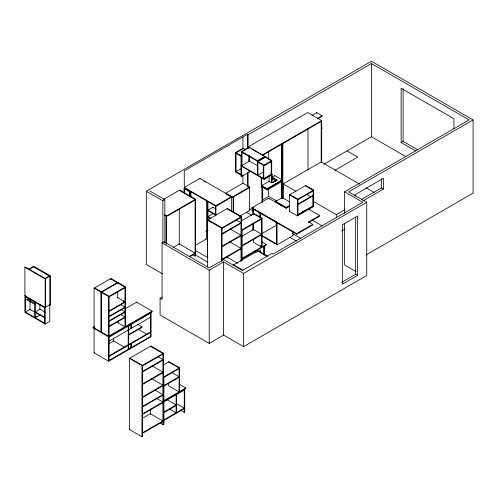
<?xml version="1.0" encoding="UTF-8"?>
<svg xmlns="http://www.w3.org/2000/svg" width="498" height="498" viewBox="0 0 498 498"><rect width="100%" height="100%" fill="white"/><g stroke="black" fill="none" stroke-linecap="round" stroke-linejoin="round"><path stroke-width="0.75" d="M184.154 192.788L184.154 188.12L184.652 188.406L184.652 193.853M184.739 193.485L184.739 188.935L185.237 188.649L189.788 191.276M189.85 196.075L189.85 191.406L190.348 191.693M189.943 196.486L189.943 191.935L184.739 188.935M179.243 190.336L195.091 199.486L195.091 200.059L166.606 216.506M215.41 215.852L215.41 205.973M308.617 222.482L308.629 221.915L319.691 215.528L319.691 216.126L308.629 222.513L308.629 221.915L312.794 224.318L312.794 224.922L296.69 234.216L251.901 208.357L251.901 207.753L268.578 198.123L286.089 208.232L289.363 206.34M261.662 241.767L266.193 244.381L241.63 258.599L241.63 260.722M162.311 273.707L146.3 264.463L146.3 191.244L371.458 61.248L473.1 119.931L473.1 193.149L366.086 254.932M344.628 213.399L344.628 191.817L469.135 119.931L371.458 63.539L248.104 134.753L247.438 134.367L184.272 170.839L184.279 193.193M33.111 266.617L49.781 276.241L49.781 321.366L45.156 324.036L24.9 312.339L24.9 267.214L25.23 267.021L45.486 278.718L45.486 307.222M28.822 269.094L33.777 266.237L50.441 275.861L50.441 304.938L49.781 305.318M29.314 269.381L33.609 266.903M241.038 175.053L235.554 171.891L235.554 152.519L243.024 148.205L245.39 149.568M243.522 148.491L236.04 152.805L236.046 172.177M241.536 151.454L249.006 147.14L265.434 156.627L257.964 160.941L241.536 151.454L241.536 165.268M249.504 147.427L242.028 151.741L242.028 165.423L241.536 165.137M163.344 199.517L179.734 190.049L195.59 199.2L195.59 255.835L195.091 256.121L192.452 254.596M184.279 188.001L215.908 206.259L231.514 197.252L231.514 196.679L199.885 178.421L184.279 187.429L215.908 205.686L215.908 215.379M146.3 191.244L162.883 200.819L164.863 199.673L164.863 242.968M312.258 115.281L316.803 112.66L322.088 115.71L322.088 116.283L317.543 118.904M45.909 274.006L46.569 273.626M317.543 118.331L322.088 115.71M44.994 278.432L49.283 275.954M24.9 267.214L45.156 278.911L50.441 275.861M242.028 165.423L249.006 161.396L249.006 156.073M249.504 161.694L248.838 161.302L249.504 161.109L249.504 155.787M321.671 162.304L321.671 120.597L262.06 155.015L260.068 153.863M282.372 198.291L282.372 143.86L282.042 143.667L281.544 143.953L281.544 198.385M262.552 155.301L321.179 121.456L321.179 161.95L359.568 184.117M241.026 168.722L236.04 171.598L241.038 174.481M264.942 156.341L257.472 160.655L257.429 174.935M257.429 161.302L265.353 156.727L271.709 160.4L271.709 174.039L263.784 178.614L263.784 165.548L266.262 164.116M25.23 295.526L24.9 295.719L45.156 307.415L49.781 304.745M265.851 157.013L257.92 161.589L257.92 175.221L263.498 172.003M25.728 295.812L25.398 296.005L25.398 312.626M164.794 215.46L166.114 216.219L195.59 199.2M241.038 155.687L240.995 176.224L241.493 176.51L249.504 171.885L249.504 170.428M271.709 160.4L271.217 160.686L271.217 174.325L270.719 174.039M264.114 165.734L264.114 165.162L271.547 160.873L271.547 161.445L264.114 165.734L257.92 162.161M269.356 162.329L270.595 161.613M225.756 193.747L225.756 193.149L242.893 183.252L249.504 187.061L249.504 210.592L239.594 216.313M216.057 209.011L212.939 207.212L207.934 210.106L215.41 214.42M215.908 205.686L231.514 196.679M225.756 193.149L232.361 196.959L249.504 187.061M240.995 165.461L264.114 178.807L272.126 174.182L272.126 182.38L271.379 182.81L269.069 181.477L269.069 176.136M226.416 194.127L232.361 197.563L249.504 187.665L249.006 187.379M240.995 166.027L264.114 179.38L272.126 174.754M44.994 306.936L44.664 307.129L44.664 323.75M276.073 181.185L272.051 178.869L272.051 177.095L274.691 175.57L282.279 179.952L282.279 180.519L267.09 189.29L261.724 186.196L262.315 185.854L262.315 187.055L267.302 189.931L281.569 181.695M473.1 119.931L348.588 191.817L366.752 202.3L366.752 275.525L243.566 346.645L223.583 335.11L209.216 343.408L160.088 315.041L160.088 298.265L162.068 299.404L162.068 242.962L164.054 241.823L209.216 267.893L223.583 259.601L242.408 270.47L271.97 253.407L273.122 254.073L362.793 202.3L344.628 191.817M213.63 213.337L207.934 216.624L211.052 218.423M269.063 181.384L261.724 185.623L267.09 188.723L282.279 179.952M36.734 316.311L34.754 317.456L34.754 301.981M39.871 315.072L35.252 317.743L35.252 302.267M261.226 177.711L261.226 187.111L262.315 187.055M207.473 267.015L207.473 220.029L227.449 208.494L241.493 216.605L241.493 260.51M272.051 177.668L277.019 180.531L277.019 179.965L272.474 182.585L272.126 182.38M272.773 182.579L276.664 180.332M94.583 327.566L94.091 327.852L94.091 288.193L110.93 278.469L125.465 286.86L125.465 326.52M268.603 187.983L267.302 188.73L267.302 189.931M269.897 187.236L271.192 186.482M272.493 185.735L273.788 184.988M275.083 184.241L278.98 181.994M280.274 181.241L281.569 180.494M283.132 198.646L283.132 183.911L321.179 161.95M173.279 247.357L179.243 243.92L195.091 253.071L189.134 256.514M117.702 282.378L100.857 292.102L100.857 331.761M205.836 231.607L207.865 230.443M118.2 282.665L101.355 292.388L101.355 332.048M323.862 164.24L371.458 136.757L405.882 156.627M262.614 199.885L268.665 196.393L276.39 200.856M282.428 188.449L283.773 187.671M251.901 208.357L253.899 207.199M207.473 220.029L221.517 228.134L241.493 216.605M222.015 228.451L241.001 217.489M195.627 245.184L206.365 238.984L206.365 200.588M94.091 288.193L108.62 296.584L125.465 286.86M109.118 296.87L124.967 287.713M241.455 220.788L254.055 213.518L262.116 218.168L262.116 246.753L261.624 247.039L253.563 242.383L253.563 239.295M289.469 206.122L286.25 207.983L275.842 201.97L275.842 201.366L282.279 197.65L289.438 201.783M221.99 233.686L240.976 222.724L236.295 220.023M289.469 194.867L305.735 185.474L313.665 190.049L313.665 206.521L297.399 215.908L289.469 211.333L289.469 194.867L297.399 199.443L313.665 190.049M221.99 234.284L240.976 223.322M334.955 170.229L357.757 157.063L347.019 150.869M189.794 256.7L195.091 253.644M293.49 197.189L293.988 196.903M309.264 188.082L309.756 187.796M280.144 205.593L281.482 204.815M262.116 218.168L241.623 230.001L241.623 258.58L242.121 258.294L242.121 229.715M242.121 230.288L261.624 219.027M297.891 199.729L313.167 190.908M275.842 201.366L286.25 207.38L289.469 205.518M109.118 310.901L124.967 301.751L117.204 297.269M453.946 128.833L453.946 118.754L401.133 88.264L401.133 142.515L403.119 141.37L417.822 149.861M109.118 311.474L124.967 302.323L122.987 301.178M222.015 246.193L241.001 235.23L230.3 229.055M222.015 246.79L241.001 235.828M241.455 236.506L253.563 229.516L261.624 234.172L242.121 245.427M297.231 204.448L312.507 195.627L313.005 195.913L313.005 206.135L297.729 214.955L297.729 204.734L313.005 195.913M289.469 211.333L289.967 211.046M109.118 316.242L124.967 307.092L120.342 304.421M109.118 316.815L124.967 307.664M130.85 324.584L109.118 337.127L93.095 327.883L93.095 327.279L94.433 326.507M125.222 308.735L136.601 302.161L152.127 311.126L152.127 311.729L108.62 336.847M94.583 328.17L94.091 328.456L94.091 352.864L108.62 361.249L151.087 336.735L151.087 312.327M109.118 320.818L124.967 311.667L121.002 309.376M109.118 321.391L124.967 312.24M261.637 233.811L276.172 225.42L276.172 221.573M242.121 246L261.624 234.739M302.547 211.6L303.873 210.835M221.99 259.277L240.976 248.315L229.609 241.754M221.697 260.087L240.976 248.919M109.118 326.159L124.967 317.002L120.342 314.338M109.118 326.732L124.967 317.575M117.702 322.038L117.204 322.324L124.967 326.806L124.967 287.141L110.438 278.756L110.438 279.328M117.702 322.611L118.2 322.324M160.088 298.265L162.105 297.101M162.068 242.962L209.216 270.184L223.583 261.892L243.566 273.427L366.752 202.3M152.127 311.126L108.62 336.243L93.095 327.279M233.164 265.129L258.095 250.737L267.345 256.072M150.589 313.186L131.348 324.298L130.85 324.011L130.85 328.574L109.118 341.124L108.62 340.837M259.446 250.693L260.504 250.083L260.504 252.293M130.85 328.001L131.348 328.288L150.589 317.182L150.091 316.896M261.948 236.083L277.081 244.823L292.93 235.666L292.93 231.856M251.901 207.753L296.69 233.618L312.794 224.318M109.068 343.639L113.675 340.981L125.035 347.542M94.091 352.864L94.583 352.578M361.666 199.337L381.424 187.933L383.404 189.078L383.404 178.303L355.086 194.656L355.086 196.193M128.702 334.5L142.005 326.819L142.005 327.391L128.702 335.073M313.441 201.416L336.343 214.638L345.021 209.627M362.986 200.862L383.404 189.078M130.85 343.278L150.091 332.166L150.589 332.452L131.348 343.564L130.85 343.278L130.85 347.847M150.589 336.449L109.118 360.396L108.62 360.11M341.684 230.935L345.021 229.005M129.903 358.099L142.459 365.345L142.459 436.466L141.961 436.752L129.412 429.506L129.412 358.386L150.377 346.284L150.377 346.882M163.923 401.195L163.923 424.103L163.425 424.389L163.4 353.175L162.908 353.462L162.908 424.576L163.4 424.296M129.412 358.386L141.961 365.632L162.927 353.53L150.352 346.216L150.85 345.929L163.4 353.175M142.459 365.949L162.927 354.128M142.434 371.433L162.908 359.618L158.283 356.948M142.434 372.037L162.908 360.216M163.257 365.009L169.034 361.673L179.597 367.773L179.597 391.571M142.459 383.939L162.927 372.124L152.357 366.018M142.459 384.543L162.927 372.722M163.425 377.111L179.597 367.773M163.923 377.397L179.106 368.632M142.434 397.024L162.908 385.209L151.678 378.723M341.703 282.304L355.647 274.255L357.626 275.4L357.626 216.001L342.356 224.822L342.356 284.215L357.626 275.4M142.434 397.628L162.908 385.807M163.923 385.52L179.106 376.756L171.835 372.56M163.923 386.093L179.106 377.328M142.434 406.43L162.908 394.609L154.978 390.034M142.434 407.028L162.908 395.213M163.425 400.909L185.785 388.004L185.785 388.602L163.425 401.513M142.434 413.882L162.908 402.06L156.297 398.251M163.923 401.793L184.248 390.059M142.434 414.479L162.908 402.664M142.422 418.308L150.346 413.732L162.896 420.978L142.428 432.799M129.412 429.506L129.903 429.22M163.898 412.051L176.13 404.986L166.905 399.664M163.898 412.649L176.13 405.584M176.13 412.805L176.622 412.518L176.622 394.453L176.13 394.74L176.13 412.805L169.544 409.001M163.923 419.882L184.248 408.148L176.304 403.561M163.923 420.455L184.248 408.721M142.428 433.397L162.896 421.576M180.276 410.047L184.248 412.344L184.739 412.058L184.739 389.175M26.88 299.833L27.209 298.981L26.811 299.815L34.829 304.446M401.133 142.515L415.842 151.006M321.671 120.597L307.72 112.542L248.104 146.96L250.102 148.111M366.304 188.001L374.39 192.67M262.72 154.822L263.05 155.015M251.428 148.877L258.736 153.098M264.612 156.534L264.444 156.627M265.353 157.3L271.547 160.873M271.217 161.252L271.547 161.445M305.243 185.76L313.167 190.336L313.167 206.807M242.028 152.313L264.114 165.162M235.554 152.519L241.536 155.974M236.04 153.378L241.038 156.26M249.006 160.823L257.591 165.79M306.475 194.332L310.783 196.822M272.051 177.095L277.019 179.965M283.132 183.911L295.93 191.3M313.005 206.135L297.729 214.955M249.006 171.598L249.504 171.885M308.461 209.042L319.691 215.528M312.097 220.016L322.2 225.849M268.659 198.77L269.15 199.057M233.151 196.529L233.649 196.816L233.649 212.104M255.256 209.913L256.563 210.666M257.864 211.42L259.172 212.173M264.22 215.086L260.317 212.833L260.317 217.489M265.521 215.839L266.822 216.593M268.123 217.34L269.424 218.093M270.725 218.846L276.583 222.226M203.919 181.322L205.269 182.1M249.436 208.743L253.47 211.071M292.338 233.512L300.375 238.156M356.064 271.64L344.628 265.036L344.628 223.415M249.006 210.305L249.504 210.592M292.438 235.38L292.93 235.666M246.242 212.148L251.602 215.236M289.78 237.278L296.478 241.15M226.957 208.78L241.001 216.891L241.001 261.562M261.618 235.324L276.583 243.964M207.934 210.679L215.41 214.993M260.105 245.589L262.116 246.753M207.934 217.196L210.424 218.634M207.971 219.743L222.015 227.847L222.015 260.971M254.422 251.204L256.414 252.355M149.767 190.958L164.863 199.673M164.626 214.794L166.606 215.933L166.606 243.864M205.867 238.698L206.365 238.984M226.932 257.061L237.633 263.243M242.906 270.184L233.655 264.843L233.655 265.415M195.795 250.712L207.934 257.715M195.179 254.833L207.94 262.203M94.583 287.906L109.118 296.298L109.118 335.957M137.38 324.154L142.005 326.819M138.064 329.215L146.754 334.233M130.352 328.288L130.85 328.574M130.85 347.274L131.348 347.56L131.348 343.564M179.324 384.269L185.785 388.004M25.398 296.578L44.664 307.702M27.328 299.055L35.296 303.637M45.25 312.283L39.871 309.177L35.252 311.848L44.664 317.282M45.25 318.178L30.017 309.383L25.398 312.053L44.664 323.177M160.263 423.051L162.908 424.576M266.193 244.381L266.193 244.985L241.63 259.197L242.121 258.91L242.121 260.435M403.119 88.669L403.119 141.37M381.424 178.695L381.424 187.933M371.458 63.539L371.458 136.757M355.647 217.172L355.647 274.255M336.343 214.638L336.343 217.738M322.088 127.949L322.088 128.521M316.803 112.66L316.803 113.233M307.969 128.602L307.969 169.812M297.891 215.622L297.891 199.156L289.967 194.581L289.967 195.154M297.399 199.443L297.399 215.908M296.69 233.618L296.69 234.216M286.25 207.38L286.25 207.983M282.864 143.573L282.864 198.783M282.279 197.65L282.279 198.254M282.042 143.667L282.042 198.098M277.081 222.699L277.081 244.823M276.583 221.654L276.583 244.537M274.691 175.57L274.691 176.143M271.379 175.184L271.379 182.81M268.665 151.292L268.665 159.067M268.665 188.618L268.665 196.393M268.578 198.123L268.578 198.727M267.09 188.723L267.09 189.29M266.847 256.931L266.847 256.358L257.603 251.023L257.603 251.596M264.699 255.001L264.699 245.85L263.71 246.423L263.71 254.814M264.114 178.807L264.114 179.38M264.201 246.137L264.201 254.528M263.293 165.261L263.293 178.328M262.72 186.706L262.72 202.256M262.552 187.18L262.552 201.958M262.222 186.993L262.222 201.765M262.06 186.682L262.06 202.132M261.724 177.998L261.724 187.397M261.624 247.039L261.624 218.454L253.563 213.804L253.563 214.377M259.825 212.546L259.825 217.209M253.563 223.073L253.563 230.088M253.301 208.78L253.301 214.215M253.301 223.534L253.301 229.746M252.803 208.687L252.803 214.028M252.803 223.938L252.803 230.045M249.168 155.98L249.168 161.302M248.104 134.753L248.104 148.504M248.104 172.445L248.104 186.395M247.438 134.367L247.438 148.242M247.438 172.906L247.438 186.781M243.566 273.427L243.566 346.645M242.893 136.994L242.893 148.553M242.893 174.761L242.893 183.239M241.493 166.313L241.493 176.51M233.151 197.102L233.151 211.887M232.361 196.959L232.361 197.563M231.346 197.345L231.346 211.781M226.957 256.538L226.957 258.082M223.583 261.892L223.583 335.11M221.517 228.134L221.517 261.257M212.939 207.212L212.939 207.784M209.216 270.184L209.216 343.408M207.934 201.659L207.934 220.091M207.436 201.373L207.436 257.429M199.885 178.421L199.885 178.987M195.091 199.486L195.091 256.121M190.927 191.836L190.927 197.214M190.429 191.549L190.348 196.361M184.248 389.461L184.248 412.344M179.243 208.955L179.243 244.643M168.536 362.532L168.536 361.959L179.106 368.059L179.106 391.858L168.536 385.757L168.536 383.46M166.114 216.219L166.114 244.151M163.923 376.824L163.923 400.622M162.883 200.819L162.883 242.57M150.589 312.613L150.589 337.022M150.352 409.922L150.352 414.336M141.961 365.632L141.961 436.752M136.601 302.161L136.601 302.765M131.348 323.725L131.348 328.288M128.702 325.25L128.702 349.086M128.21 325.536L128.21 349.372M117.702 291.647L117.702 298.128M117.204 282.665L117.204 283.238M113.675 338.652L113.675 340.981M109.118 336.561L109.118 360.963M108.62 296.584L108.62 361.249M101.847 292.102L101.847 292.675M45.156 278.911L45.156 324.036M39.871 304.757L39.871 309.75M30.017 298.551L30.017 309.955M130.352 343.564L108.62 356.114L109.118 356.4L130.85 343.85L130.352 343.564"/></g></svg>
